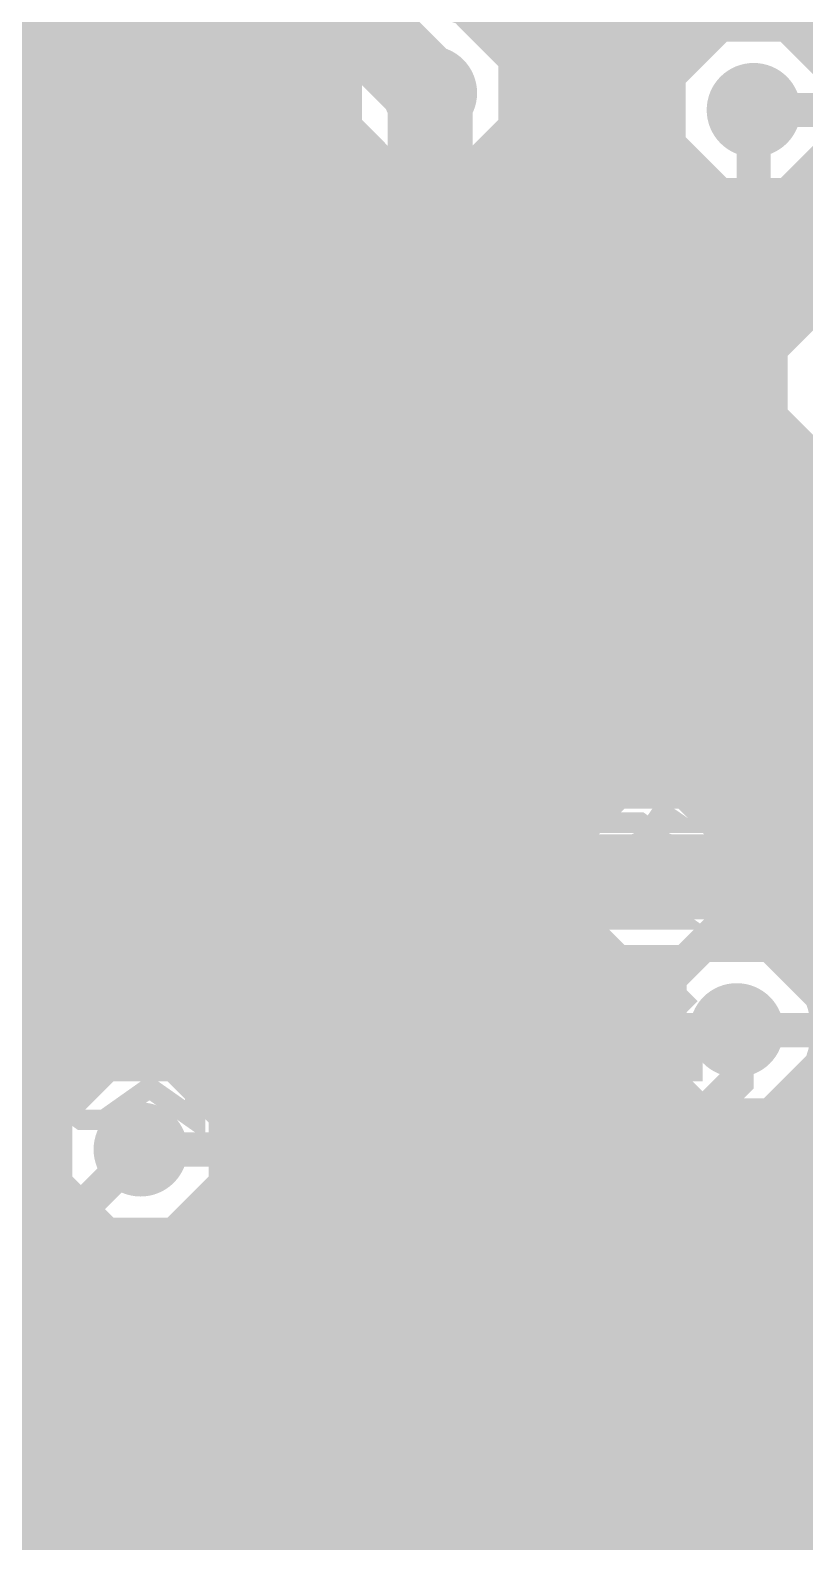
# Model space of a CAD drawing. Extents: x -5 to 208, y -5 to 206.
# Drawn here: x 91 to 96.77, y 167.76 to 179.03 of the extents above; entities that cross this region are included whole.
import ezdxf

# ---------------------------------------------------------------- set-up
doc = ezdxf.new("R2010")
doc.units = 0
doc.header["$MEASUREMENT"] = 0
doc.layers.get('0').update_dxf_attribs({"linetype": 'CONTINUOUS'})
for name, color, linetype in [('22-301-0_BOT', 7, 'CONTINUOUS'), ('22-301-0_DRD', 7, 'CONTINUOUS'), ('22-301-0_IN1', 1, 'CONTINUOUS'), ('22-301-0_IN2', 4, 'CONTINUOUS'), ('22-301-0_SMT', 5, 'CONTINUOUS'), ('22-301-0_SST', 10, 'CONTINUOUS'), ('22-301-0_TOP', 14, 'CONTINUOUS'), ('THRUHOLE_TAP', 11, 'CONTINUOUS')]:
    doc.layers.add(name, color=color, linetype=linetype)

# ---------------------------------------------------------------- blocks, each defined once
blk = doc.blocks.new('ROUND_66')
at = {"const_width": 0.35052}
blk.add_lwpolyline([(-0.17526, 0, 1), (0.17526, 0, 1)], format="xyb", close=True, dxfattribs=at)
blk = doc.blocks.new('ROUND_69')
at = {"const_width": 0.35052}
blk.add_lwpolyline([(-0.17526, 0, 1), (0.17526, 0, 1)], format="xyb", close=True, dxfattribs=at)
blk = doc.blocks.new('ROUND_70')
at = {"const_width": 0.35052}
blk.add_lwpolyline([(-0.17526, 0, 1), (0.17526, 0, 1)], format="xyb", close=True, dxfattribs=at)
blk = doc.blocks.new('RECTANGLE_6')
blk.add_solid([(0.4826, 0.4064), (0.4826, -0.4064), (-0.4826, 0.4064), (-0.4826, -0.4064)])
blk = doc.blocks.new('ROUND_74')
at = {"const_width": 0.10033}
blk.add_lwpolyline([(-0.050164, 0, 1), (0.050164, 0, 1)], format="xyb", close=True, dxfattribs=at)

msp = doc.modelspace()

# ---------------------------------------------------------------- linework, layer by layer
at = {"layer": '22-301-0_BOT'}
for points, const_width in [([(94.3356, 184.88152), (94.3356, 179.14112)], 0.254), ([(94.5642, 184.88152), (94.5642, 178.90998)], 0.254), ([(94.7928, 184.88152), (94.7928, 173.3677)], 0.254), ([(95.0214, 184.88152), (95.0214, 173.3677)], 0.254), ([(95.25, 184.88152), (95.25, 173.3677)], 0.254), ([(95.4786, 184.88152), (95.4786, 173.38294)], 0.254), ([(95.7072, 184.88152), (95.7072, 173.39564)], 0.254), ([(95.9358, 184.88152), (95.9358, 178.93792)], 0.254), ([(96.1644, 184.88152), (96.1644, 179.07508)], 0.254), ([(96.393, 184.88152), (96.393, 179.11572)], 0.254), ([(96.6216, 184.88152), (96.6216, 179.07508)], 0.254), ([(96.8502, 184.88152), (96.8502, 178.93792)], 0.254), ([(81.661, 180.34), (92.202, 180.34), (93.98, 178.562)], 0.635), ([(90.9066, 179.6923), (90.9066, 173.3677)], 0.254), ([(91.1352, 179.6923), (91.1352, 173.3677)], 0.254), ([(91.3638, 179.6923), (91.3638, 173.3677)], 0.254), ([(91.5924, 179.6923), (91.5924, 173.3677)], 0.254), ([(91.821, 179.6923), (91.821, 173.3677)], 0.254), ([(91.93276, 179.6923), (93.37548, 178.24958)], 0.254), ([(92.0496, 179.57546), (92.0496, 173.3677)], 0.254), ([(92.2782, 179.34686), (92.2782, 173.3677)], 0.254), ([(92.5068, 179.11826), (92.5068, 173.3677)], 0.254), ([(92.68206, 178.943), (67.818, 178.943)], 0.254), ([(92.7354, 178.88966), (92.7354, 173.3677)], 0.254), ([(95.94088, 178.943), (94.54388, 178.943)], 0.254), ([(106.43108, 178.943), (96.84512, 178.943)], 0.254), ([(92.91066, 178.7144), (67.818, 178.7144)], 0.254), ([(92.964, 178.66106), (92.964, 173.3677)], 0.254), ([(95.77324, 178.7144), (94.64294, 178.7144)], 0.254), ([(93.13926, 178.4858), (67.818, 178.4858)], 0.254), ([(93.1926, 178.43246), (93.1926, 173.3677)], 0.254), ([(95.71482, 178.4858), (94.65564, 178.4858)], 0.254), ([(96.139, 138.811), (95.631, 139.319), (95.631, 169.545), (97.028, 170.942), (97.028, 171.831), (96.393, 172.466), (96.393, 178.435)], 0.254), ([(93.36786, 178.2572), (67.818, 178.2572)], 0.254), ([(94.5642, 178.21402), (94.5642, 173.3677)], 0.254), ([(95.73514, 178.2572), (94.58706, 178.2572)], 0.254), ([(93.4212, 178.17338), (93.4212, 173.3677)], 0.254), ([(93.55836, 178.0286), (67.818, 178.0286)], 0.254), ([(94.3356, 177.98288), (94.3356, 173.3677)], 0.254), ([(95.8469, 178.0286), (94.40164, 178.0286)], 0.254), ([(93.6498, 177.96764), (93.6498, 173.3677)], 0.254), ([(93.8784, 177.8889), (93.8784, 173.3677)], 0.254), ([(94.107, 177.89398), (94.107, 173.3677)], 0.254), ([(95.9358, 177.93208), (95.9358, 173.32706)], 0.254), ([(96.8502, 177.93208), (96.8502, 177.01006)], 0.254), ([(95.9358, 177.8), (67.818, 177.8)], 0.254), ([(106.6038, 177.8), (96.8502, 177.8)], 0.254), ([(95.9358, 177.5714), (67.818, 177.5714)], 0.254), ([(106.6038, 177.5714), (96.8502, 177.5714)], 0.254), ([(95.9358, 177.3428), (67.818, 177.3428)], 0.254), ([(106.6038, 177.3428), (96.8502, 177.3428)], 0.254), ([(95.9358, 177.1142), (67.818, 177.1142)], 0.254), ([(106.6038, 177.1142), (96.8502, 177.1142)], 0.254), ([(95.9358, 176.8856), (67.818, 176.8856)], 0.254), ([(95.9358, 176.657), (67.818, 176.657)], 0.254), ([(95.9358, 176.4284), (67.818, 176.4284)], 0.254), ([(95.9358, 176.1998), (67.818, 176.1998)], 0.254), ([(95.9358, 175.9712), (67.818, 175.9712)], 0.254), ([(95.9358, 175.7426), (67.818, 175.7426)], 0.254), ([(95.9358, 175.514), (67.818, 175.514)], 0.254), ([(95.9358, 175.2854), (67.818, 175.2854)], 0.254), ([(95.9358, 175.0568), (67.818, 175.0568)], 0.254), ([(95.9358, 174.8282), (80.33258, 174.8282)], 0.254), ([(95.9358, 174.5996), (80.56372, 174.5996)], 0.254), ([(95.9358, 174.371), (80.65262, 174.371)], 0.254), ([(95.9358, 174.1424), (80.65516, 174.1424)], 0.254), ([(95.9358, 173.9138), (80.57896, 173.9138)], 0.254), ([(95.9358, 173.6852), (80.37068, 173.6852)], 0.254), ([(95.9358, 173.4566), (67.818, 173.4566)], 0.254), ([(95.42272, 173.3677), (67.818, 173.3677)], 0.254), ([(95.631, 172.72), (64.643, 172.72), (64.008, 172.085)], 0.635), ([(95.38716, 172.085), (75.9333, 172.085)], 0.254), ([(95.42272, 172.0723), (75.96632, 172.0723)], 0.254), ([(90.9066, 172.0723), (90.9066, 170.38828)], 0.254), ([(91.1352, 172.0723), (91.1352, 170.64736)], 0.254), ([(91.3638, 172.0723), (91.3638, 171.19092)], 0.254), ([(91.5924, 172.0723), (91.5924, 171.32808)], 0.254), ([(91.821, 172.0723), (91.821, 171.36872)], 0.254), ([(92.0496, 172.0723), (92.0496, 171.32808)], 0.254), ([(92.2782, 172.0723), (92.2782, 171.19092)], 0.254), ([(92.5068, 172.0723), (92.5068, 166.51732)], 0.254), ([(92.7354, 172.0723), (92.7354, 166.40556)], 0.254), ([(92.964, 172.0723), (92.964, 166.37)], 0.254), ([(93.1926, 172.0723), (93.1926, 166.37)], 0.254), ([(93.4212, 172.0723), (93.4212, 166.37)], 0.254), ([(93.6498, 172.0723), (93.6498, 166.37)], 0.254), ([(93.8784, 172.0723), (93.8784, 166.37)], 0.254), ([(94.107, 172.0723), (94.107, 166.37)], 0.254), ([(94.3356, 172.0723), (94.3356, 169.91076)], 0.254), ([(94.5642, 172.0723), (94.5642, 170.13936)], 0.254), ([(94.7928, 172.0723), (94.7928, 170.36796)], 0.254), ([(95.0214, 172.0723), (95.0214, 170.59656)], 0.254), ([(95.25, 172.0723), (95.25, 170.82516)], 0.254), ([(95.4786, 172.05706), (95.4786, 171.05376)], 0.254), ([(95.7072, 172.04436), (95.7072, 171.96308)], 0.254), ([(95.64624, 171.8564), (76.23556, 171.8564)], 0.254), ([(95.58782, 171.6278), (76.34732, 171.6278)], 0.254), ([(96.266, 171.577), (96.266, 171.196), (94.615, 169.545), (94.615, 151.765), (94.107, 151.257), (94.107, 138.557)], 0.254), ([(95.60814, 171.3992), (76.37018, 171.3992)], 0.254), ([(95.67164, 171.2468), (94.29496, 169.87266)], 0.254), ([(91.34094, 171.1706), (76.31176, 171.1706)], 0.254), ([(95.5929, 171.1706), (92.29852, 171.1706)], 0.254), ([(91.19108, 170.942), (76.14412, 170.942)], 0.254), ([(95.3643, 170.942), (92.45092, 170.942)], 0.254), ([(91.14028, 170.7134), (67.818, 170.7134)], 0.254), ([(91.14028, 170.65498), (90.99296, 170.50766)], 0.254), ([(91.14028, 170.688), (91.14108, 170.65502)], 0.254), ([(91.313, 141.097), (91.313, 149.733), (91.821, 150.241), (91.821, 164.465), (91.313, 164.973), (91.313, 170.18), (91.821, 170.688)], 0.254), ([(95.1357, 170.7134), (92.49918, 170.7134)], 0.254), ([(90.97264, 170.4848), (67.818, 170.4848)], 0.254), ([(94.9071, 170.4848), (92.4687, 170.4848)], 0.254), ([(94.6785, 170.2562), (92.34678, 170.2562)], 0.254), ([(92.2782, 170.18508), (92.2782, 166.54018)], 0.254), ([(91.7702, 169.9895), (91.7702, 166.37)], 0.254), ([(91.78798, 170.00728), (91.821, 170.00648)], 0.254), ([(91.821, 170.00728), (91.821, 166.37)], 0.254), ([(94.4499, 170.0276), (91.98102, 170.0276)], 0.254), ([(92.0496, 170.04792), (92.0496, 166.48176)], 0.254), ([(94.234, 169.799), (91.7702, 169.799)], 0.254), ([(94.1578, 169.5704), (91.7702, 169.5704)], 0.254), ([(94.1578, 169.545), (94.1578, 166.37)], 0.254), ([(94.1578, 169.3418), (91.7702, 169.3418)], 0.254), ([(94.1578, 169.1132), (91.7702, 169.1132)], 0.254), ([(94.1578, 168.8846), (91.7702, 168.8846)], 0.254), ([(94.1578, 168.656), (91.7702, 168.656)], 0.254), ([(94.1578, 168.4274), (91.7702, 168.4274)], 0.254), ([(94.1578, 168.1988), (91.7702, 168.1988)], 0.254), ([(94.1578, 167.9702), (91.7702, 167.9702)], 0.254), ([(94.1578, 167.7416), (91.7702, 167.7416)], 0.254)]:
    msp.add_lwpolyline(points, dxfattribs=dict(at, const_width=const_width))
at = {"layer": '22-301-0_BOT', "const_width": 0.254}
for points in [[(94.66072, 178.562, 0.2804748), (94.29242, 179.16652)], [(96.393, 179.11572, 0.4142136), (95.71228, 178.435)], [(97.07372, 178.435, 0.4142136), (96.393, 179.11572)], [(93.98, 177.88128, 0.4142136), (94.66072, 178.562)], [(95.71228, 178.435, 0.2113086), (95.9351, 177.93131)], [(96.8502, 177.93208, 0.2113087), (97.07268, 178.435)], [(93.37548, 178.24958, 0.2804741), (93.98, 177.88128)], [(97.155, 177.08372, 0.116858), (96.84955, 177.01134)], [(95.631, 173.40072, 0.077939), (95.42261, 173.36804)], [(95.9358, 173.32706, 0.1168576), (95.631, 173.39928)], [(95.42272, 172.0723, 0.0779385), (95.631, 172.03964)], [(95.78594, 172.05706, 0.1989124), (95.58709, 171.577)], [(95.631, 172.03928, 0.0574615), (95.78592, 172.05714)], [(95.58528, 171.577, 0.1274583), (95.67094, 171.24641)], [(91.821, 171.36872, 0.4142136), (91.14028, 170.688)], [(92.50172, 170.688, 0.4142136), (91.821, 171.36872)], [(91.821, 170.00728, 0.4142136), (92.50172, 170.688)], [(90.99042, 170.50258, 0.1989124), (90.8568, 170.18)], [(94.29242, 169.86758, 0.1989124), (94.1588, 169.545)], [(94.29242, 169.86758, 0.1989124), (94.1588, 169.545)]]:
    msp.add_lwpolyline(points, format="xyb", dxfattribs=at)
at = {"layer": '22-301-0_DRD', "const_width": 0.254}
for points in [[(93.726, 179.197), (93.345, 178.816)], [(94.615, 178.816), (94.234, 179.197)], [(96.139, 179.07), (95.758, 178.689)], [(96.647, 179.07), (96.139, 179.07)], [(97.028, 178.689), (96.647, 179.07)], [(93.345, 178.816), (93.345, 178.308)], [(94.615, 178.308), (94.615, 178.816)], [(95.758, 178.689), (95.758, 178.181)], [(93.345, 178.308), (93.726, 177.927)], [(94.234, 177.927), (94.615, 178.308)], [(95.758, 178.181), (96.139, 177.8)], [(96.647, 177.8), (97.028, 178.181)], [(93.726, 177.927), (94.234, 177.927)], [(96.139, 177.8), (96.647, 177.8)], [(96.901, 177.038), (96.52, 176.657)], [(96.52, 176.657), (96.52, 176.149)], [(96.52, 176.149), (96.901, 175.768)], [(95.377, 173.355), (94.996, 172.974)], [(95.885, 173.355), (95.377, 173.355)], [(96.266, 172.974), (95.885, 173.355)], [(94.996, 172.974), (94.996, 172.466)], [(96.266, 172.466), (96.266, 172.974)], [(94.996, 172.466), (95.377, 172.085)], [(95.885, 172.085), (96.266, 172.466)], [(96.012, 172.212), (95.631, 171.831)], [(96.52, 172.212), (96.012, 172.212)], [(96.901, 171.831), (96.52, 172.212)], [(94.996, 172.085), (94.615, 171.704)], [(94.996, 172.085), (94.615, 171.704)], [(95.504, 172.085), (94.996, 172.085)], [(95.504, 172.085), (94.996, 172.085)], [(95.377, 172.085), (95.885, 172.085)], [(95.885, 171.704), (95.504, 172.085)], [(95.885, 171.704), (95.504, 172.085)], [(95.631, 171.831), (95.631, 171.323)], [(94.615, 171.704), (94.615, 171.196)], [(94.615, 171.704), (94.615, 171.196)], [(95.885, 171.196), (95.885, 171.704)], [(95.885, 171.196), (95.885, 171.704)], [(91.567, 171.323), (91.186, 170.942)], [(92.075, 171.323), (91.567, 171.323)], [(92.456, 170.942), (92.075, 171.323)], [(95.631, 171.323), (96.012, 170.942)], [(96.52, 170.942), (96.901, 171.323)], [(94.615, 171.196), (94.996, 170.815)], [(94.615, 171.196), (94.996, 170.815)], [(95.504, 170.815), (95.885, 171.196)], [(95.504, 170.815), (95.885, 171.196)], [(91.186, 170.942), (91.186, 170.434)], [(92.456, 170.434), (92.456, 170.942)], [(96.012, 170.942), (96.52, 170.942)], [(94.996, 170.815), (95.504, 170.815)], [(94.996, 170.815), (95.504, 170.815)], [(91.186, 170.434), (91.567, 170.053)], [(92.075, 170.053), (92.456, 170.434)], [(91.567, 170.053), (92.075, 170.053)]]:
    msp.add_lwpolyline(points, dxfattribs=at)
at = {"layer": '22-301-0_IN1', "const_width": 0.254}
for points in [[(90.9574, 203.327), (90.9574, 167.259)], [(91.186, 203.327), (91.186, 170.9293)], [(91.4146, 203.327), (91.4146, 171.23156)], [(91.6432, 203.327), (91.6432, 171.34332)], [(91.8718, 203.327), (91.8718, 171.36618)], [(92.1004, 203.327), (92.1004, 171.30776)], [(92.329, 203.327), (92.329, 171.14012)], [(92.5576, 203.327), (92.5576, 167.259)], [(92.7862, 203.327), (92.7862, 167.259)], [(93.0148, 203.327), (93.0148, 167.259)], [(93.2434, 203.327), (93.2434, 167.259)], [(93.472, 203.327), (93.472, 179.01412)], [(94.3864, 203.327), (94.3864, 179.10556)], [(94.615, 203.327), (94.615, 178.8033)], [(94.8436, 203.327), (94.8436, 167.259)], [(95.0722, 203.327), (95.0722, 173.10608)], [(95.3008, 203.327), (95.3008, 173.31436)], [(96.6724, 200.49744), (96.6724, 179.05476)], [(95.5294, 200.17994), (95.5294, 173.39056)], [(96.4438, 200.13422), (96.4438, 179.11318)], [(95.758, 200.03008), (95.758, 178.6763)], [(95.9866, 199.97928), (95.9866, 178.97856)], [(96.2152, 200.00976), (96.2152, 179.09032)], [(93.59138, 179.1208), (67.691, 179.1208)], [(106.38536, 179.1208), (94.36608, 179.1208)], [(93.38564, 178.8922), (67.691, 178.8922)], [(95.89008, 178.8922), (94.57436, 178.8922)], [(106.45394, 178.8922), (96.89592, 178.8922)], [(93.3069, 178.6636), (67.691, 178.6636)], [(95.75292, 178.6636), (94.65056, 178.6636)], [(93.31198, 178.435), (67.691, 178.435)], [(95.71228, 178.435), (94.64802, 178.435)], [(94.615, 178.31816), (94.615, 167.259)], [(93.40088, 178.2064), (67.691, 178.2064)], [(95.75292, 178.2064), (94.55912, 178.2064)], [(93.472, 178.10988), (93.472, 167.259)], [(95.758, 178.19116), (95.758, 173.38802)], [(93.63202, 177.9778), (67.691, 177.9778)], [(95.89008, 177.9778), (94.32798, 177.9778)], [(94.3864, 178.0159), (94.3864, 167.259)], [(109.93882, 177.9778), (96.89592, 177.9778)], [(93.7006, 177.94224), (93.7006, 167.259)], [(93.9292, 177.88382), (93.9292, 167.259)], [(94.1578, 177.90414), (94.1578, 167.259)], [(95.9866, 177.8889), (95.9866, 173.29912)], [(109.95914, 177.7492), (67.691, 177.7492)], [(96.2152, 177.77714), (96.2152, 173.06798)], [(96.4438, 177.75682), (96.4438, 172.23232)], [(96.6724, 177.81524), (96.6724, 176.88052)], [(110.0709, 177.5206), (67.691, 177.5206)], [(110.37316, 177.292), (67.691, 177.292)], [(96.99244, 177.0634), (67.691, 177.0634)], [(96.62922, 176.8348), (67.691, 176.8348)], [(96.50476, 176.6062), (67.691, 176.6062)], [(96.47428, 176.3776), (67.691, 176.3776)], [(96.52508, 176.149), (67.691, 176.149)], [(96.67494, 175.9204), (67.691, 175.9204)], [(96.6724, 175.92294), (96.6724, 172.12056)], [(118.57482, 175.6918), (67.691, 175.6918)], [(118.59514, 175.4632), (67.691, 175.4632)], [(118.7069, 175.2346), (67.691, 175.2346)], [(119.00916, 175.006), (67.691, 175.006)], [(148.0439, 174.7774), (80.40624, 174.7774)], [(147.93214, 174.5488), (80.59166, 174.5488)], [(147.91182, 174.3202), (80.66024, 174.3202)], [(147.97024, 174.0916), (80.64754, 174.0916)], [(148.13788, 173.863), (80.54848, 173.863)], [(119.59844, 173.6344), (80.28432, 173.6344)], [(119.23522, 173.4058), (67.691, 173.4058)], [(95.12808, 173.1772), (67.691, 173.1772)], [(119.11076, 173.1772), (96.13392, 173.1772)], [(94.99092, 172.9486), (67.691, 172.9486)], [(119.08028, 172.9486), (96.27108, 172.9486)], [(94.95028, 172.72), (67.691, 172.72)], [(111.13516, 172.72), (96.31172, 172.72)], [(94.99092, 172.4914), (67.691, 172.4914)], [(110.8329, 172.4914), (96.27108, 172.4914)], [(96.2152, 172.37202), (96.2152, 172.25518)], [(95.12808, 172.2628), (67.691, 172.2628)], [(95.0722, 172.33138), (95.0722, 167.259)], [(110.72114, 172.2628), (96.13392, 172.2628)], [(95.3008, 172.12564), (95.3008, 167.259)], [(95.76308, 172.0342), (76.03998, 172.0342)], [(95.5294, 172.0469), (95.5294, 167.259)], [(95.758, 172.05198), (95.758, 172.02912)], [(108.23702, 172.0342), (96.76892, 172.0342)], [(95.62592, 171.8056), (76.27112, 171.8056)], [(95.58528, 171.577), (76.36002, 171.577)], [(91.65844, 171.3484), (76.36256, 171.3484)], [(95.62592, 171.3484), (91.98102, 171.3484)], [(91.29522, 171.1198), (76.28636, 171.1198)], [(95.76308, 171.1198), (92.34678, 171.1198)], [(95.758, 171.12488), (95.758, 167.259)], [(107.99064, 171.1198), (96.76892, 171.1198)], [(96.6724, 171.0309), (96.6724, 167.42918)], [(91.17076, 170.8912), (76.07808, 170.8912)], [(108.19638, 170.8912), (92.4687, 170.8912)], [(95.9866, 170.95724), (95.9866, 167.259)], [(96.2152, 170.89882), (96.2152, 167.27678)], [(96.4438, 170.91914), (96.4438, 167.3987)], [(91.14028, 170.6626), (67.691, 170.6626)], [(182.9689, 170.6626), (92.49918, 170.6626)], [(91.19108, 170.434), (67.691, 170.434)], [(91.186, 170.44416), (91.186, 167.259)], [(97.84588, 170.434), (92.45092, 170.434)], [(91.34094, 170.2054), (67.691, 170.2054)], [(97.67824, 170.2054), (92.29852, 170.2054)], [(92.329, 170.23588), (92.329, 167.259)], [(91.4146, 170.1419), (91.4146, 167.259)], [(97.61982, 169.9768), (67.691, 169.9768)], [(91.6432, 170.03014), (91.6432, 167.259)], [(91.8718, 170.00982), (91.8718, 167.259)], [(92.1004, 170.06824), (92.1004, 167.259)], [(97.64014, 169.7482), (67.691, 169.7482)], [(97.7519, 169.5196), (67.691, 169.5196)], [(97.97288, 169.291), (67.691, 169.291)], [(97.80524, 169.0624), (67.691, 169.0624)], [(97.74682, 168.8338), (67.691, 168.8338)], [(97.76714, 168.6052), (67.691, 168.6052)], [(97.8789, 168.3766), (67.691, 168.3766)], [(98.18116, 168.148), (67.691, 168.148)], [(106.2609, 167.9194), (67.691, 167.9194)], [(105.02138, 167.6908), (67.691, 167.6908)]]:
    msp.add_lwpolyline(points, dxfattribs=at)
for points in [[(93.98, 179.24272, 0.4142136), (93.29928, 178.562)], [(94.66072, 178.562, 0.4142136), (93.98, 179.24272)], [(96.393, 179.11572, 0.4142136), (95.71228, 178.435)], [(97.07372, 178.435, 0.4142136), (96.393, 179.11572)], [(93.29928, 178.562, 0.4142136), (93.98, 177.88128)], [(93.98, 177.88128, 0.4142136), (94.66072, 178.562)], [(95.71228, 178.435, 0.4142136), (96.393, 177.75428)], [(96.393, 177.75428, 0.4142136), (97.07372, 178.435)], [(97.155, 177.08372, 0.4142136), (96.47428, 176.403)], [(96.47428, 176.403, 0.4142136), (97.155, 175.72228)], [(95.631, 173.40072, 0.4142136), (94.95028, 172.72)], [(96.31172, 172.72, 0.4142136), (95.631, 173.40072)], [(94.95028, 172.72, 0.4142136), (95.631, 172.03928)], [(96.11106, 172.23994, 0.1989124), (96.30991, 172.72)], [(96.266, 172.25772, 0.0574624), (96.11108, 172.23986)], [(96.94672, 171.577, 0.4142136), (96.266, 172.25772)], [(95.78594, 172.05706, 0.1989124), (95.58709, 171.577)], [(95.631, 172.03928, 0.0574615), (95.78592, 172.05714)], [(95.58528, 171.577, 0.4142136), (96.266, 170.89628)], [(96.266, 170.89628, 0.4142136), (96.94672, 171.577)], [(91.821, 171.36872, 0.4142136), (91.14028, 170.688)], [(92.50172, 170.688, 0.4142136), (91.821, 171.36872)], [(91.14028, 170.688, 0.4142136), (91.821, 170.00728)], [(91.821, 170.00728, 0.4142136), (92.50172, 170.688)]]:
    msp.add_lwpolyline(points, format="xyb", dxfattribs=at)
at = {"layer": '22-301-0_IN2', "const_width": 0.254}
for points in [[(93.37294, 178.8668), (67.691, 178.8668)], [(93.35008, 178.816), (67.691, 178.816)], [(90.9574, 178.8668), (90.9574, 168.4782)], [(91.186, 178.8668), (91.186, 170.9293)], [(91.4146, 178.8668), (91.4146, 171.23156)], [(91.6432, 178.8668), (91.6432, 171.34332)], [(91.8718, 178.8668), (91.8718, 171.36618)], [(92.1004, 178.8668), (92.1004, 171.30776)], [(92.329, 178.8668), (92.329, 171.1452)], [(92.5576, 178.8668), (92.5576, 171.1452)], [(92.7862, 178.8668), (92.7862, 171.1452)], [(93.0148, 178.8668), (93.0148, 171.1452)], [(93.2434, 178.8668), (93.2434, 171.1452)], [(95.86722, 178.8668), (94.58706, 178.8668)], [(95.82912, 178.816), (94.60992, 178.816)], [(94.615, 178.8668), (94.615, 178.8033)], [(94.8436, 178.8668), (94.8436, 171.1452)], [(95.0722, 178.8668), (95.0722, 173.10608)], [(95.3008, 178.8668), (95.3008, 173.31436)], [(95.5294, 178.8668), (95.5294, 173.39056)], [(95.758, 178.8668), (95.758, 178.6763)], [(96.393, 178.435), (109.601, 178.435), (109.855, 178.689), (111.125, 178.689), (111.379, 178.435), (148.59, 178.435)], [(93.29928, 178.5874), (67.691, 178.5874)], [(95.73006, 178.5874), (94.65818, 178.5874)], [(93.32976, 178.3588), (67.691, 178.3588)], [(94.615, 178.31816), (94.615, 171.1452)], [(95.71736, 178.3588), (94.6277, 178.3588)], [(93.45422, 178.1302), (67.691, 178.1302)], [(93.472, 178.10988), (93.472, 171.1452)], [(95.78594, 178.1302), (94.50578, 178.1302)], [(95.758, 178.19116), (95.758, 173.38802)], [(94.3864, 178.0159), (94.3864, 171.1452)], [(109.601, 177.9778), (96.89592, 177.9778)], [(93.81744, 177.9016), (67.691, 177.9016)], [(93.7006, 177.94224), (93.7006, 171.1452)], [(93.9292, 177.88382), (93.9292, 171.1452)], [(95.97136, 177.9016), (94.14002, 177.9016)], [(94.1578, 177.90414), (94.1578, 171.1452)], [(95.9866, 177.8889), (95.9866, 173.29912)], [(109.93628, 177.9016), (96.81464, 177.9016)], [(96.2152, 177.77714), (96.2152, 173.06798)], [(96.4438, 177.75682), (96.4438, 172.23232)], [(96.6724, 177.81524), (96.6724, 176.88052)], [(109.98708, 177.673), (67.691, 177.673)], [(110.13694, 177.4444), (67.691, 177.4444)], [(148.209, 177.2158), (67.691, 177.2158)], [(96.80702, 176.9872), (67.691, 176.9872)], [(96.57588, 176.7586), (67.691, 176.7586)], [(96.48698, 176.53), (67.691, 176.53)], [(96.4819, 176.3014), (67.691, 176.3014)], [(96.56064, 176.0728), (67.691, 176.0728)], [(96.76638, 175.8442), (67.691, 175.8442)], [(96.6724, 175.92294), (96.6724, 172.12056)], [(118.57228, 175.6156), (67.691, 175.6156)], [(118.62308, 175.387), (67.691, 175.387)], [(118.77294, 175.1584), (67.691, 175.1584)], [(147.3835, 174.9298), (67.691, 174.9298)], [(147.6121, 174.7012), (80.48752, 174.7012)], [(147.8407, 174.4726), (80.62468, 174.4726)], [(147.92198, 174.244), (80.66532, 174.244)], [(148.01088, 174.0154), (80.62468, 174.0154)], [(148.24202, 173.7868), (80.48752, 173.7868)], [(119.41302, 173.5582), (67.691, 173.5582)], [(95.32874, 173.3296), (67.691, 173.3296)], [(119.18188, 173.3296), (95.93072, 173.3296)], [(95.06712, 173.101), (67.691, 173.101)], [(119.09298, 173.101), (96.19488, 173.101)], [(94.96806, 172.8724), (67.691, 172.8724)], [(119.0879, 172.8724), (96.29394, 172.8724)], [(94.95536, 172.6438), (67.691, 172.6438)], [(110.99038, 172.6438), (96.30664, 172.6438)], [(95.02394, 172.4152), (67.691, 172.4152)], [(96.2152, 172.37202), (96.2152, 172.25518)], [(110.78464, 172.4152), (96.23806, 172.4152)], [(95.0722, 172.33138), (95.0722, 171.1452)], [(95.20936, 172.1866), (67.691, 172.1866)], [(95.3008, 172.12564), (95.3008, 171.1452)], [(110.7059, 172.1866), (96.56572, 172.1866)], [(95.5294, 172.0469), (95.5294, 171.1452)], [(95.758, 172.05198), (95.758, 172.02912)], [(95.70212, 171.958), (76.14412, 171.958)], [(108.13288, 171.958), (96.82988, 171.958)], [(95.60306, 171.7294), (76.31176, 171.7294)], [(107.569, 169.799), (100.457, 169.799), (98.679, 168.021), (79.121, 168.021), (75.692, 171.45)], [(95.59036, 171.5008), (76.37018, 171.5008)], [(91.47302, 171.2722), (76.51496, 171.2722)], [(95.65894, 171.2722), (92.16898, 171.2722)], [(107.92714, 171.2722), (96.87306, 171.2722)], [(95.74022, 171.1452), (92.32392, 171.1452)], [(107.97794, 171.1452), (96.79178, 171.1452)], [(91.24188, 171.0436), (76.74356, 171.0436)], [(91.15298, 170.815), (76.97216, 170.815)], [(91.821, 170.688), (121.666, 170.688), (122.047, 170.307), (188.595, 170.307)], [(91.1479, 170.5864), (77.20076, 170.5864)], [(91.186, 170.44416), (91.186, 168.4782)], [(91.22664, 170.3578), (77.42936, 170.3578)], [(97.69094, 170.2308), (92.32392, 170.2308)], [(92.329, 170.2308), (92.329, 168.4782)], [(92.5576, 170.2308), (92.5576, 168.4782)], [(92.7862, 170.2308), (92.7862, 168.4782)], [(93.0148, 170.2308), (93.0148, 168.4782)], [(93.2434, 170.2308), (93.2434, 168.4782)], [(93.472, 170.2308), (93.472, 168.4782)], [(93.7006, 170.2308), (93.7006, 168.4782)], [(93.9292, 170.2308), (93.9292, 168.4782)], [(94.1578, 170.2308), (94.1578, 168.4782)], [(94.3864, 170.2308), (94.3864, 168.4782)], [(94.615, 170.2308), (94.615, 168.4782)], [(94.8436, 170.2308), (94.8436, 168.4782)], [(95.0722, 170.2308), (95.0722, 168.4782)], [(95.3008, 170.2308), (95.3008, 168.4782)], [(95.5294, 170.2308), (95.5294, 168.4782)], [(95.758, 170.2308), (95.758, 168.4782)], [(95.9866, 170.2308), (95.9866, 168.4782)], [(96.2152, 170.2308), (96.2152, 168.4782)], [(96.4438, 170.2308), (96.4438, 168.4782)], [(96.6724, 170.2308), (96.6724, 168.4782)], [(91.43238, 170.1292), (77.65796, 170.1292)], [(91.4146, 170.1419), (91.4146, 168.4782)], [(97.64776, 170.1292), (92.20708, 170.1292)], [(91.6432, 170.03014), (91.6432, 168.4782)], [(91.8718, 170.00982), (91.8718, 168.4782)], [(92.1004, 170.06824), (92.1004, 168.4782)], [(97.61728, 169.9006), (77.88656, 169.9006)], [(97.66808, 169.672), (78.11516, 169.672)], [(97.81794, 169.4434), (78.34376, 169.4434)], [(97.89922, 169.2148), (78.57236, 169.2148)], [(97.77476, 168.9862), (78.80096, 168.9862)], [(97.74428, 168.7576), (79.02956, 168.7576)], [(97.79508, 168.529), (79.25816, 168.529)], [(97.81794, 168.4782), (79.30896, 168.4782)]]:
    msp.add_lwpolyline(points, dxfattribs=at)
for points in [[(93.37294, 178.8668, 0.1168576), (93.30072, 178.562)], [(94.66072, 178.562, 0.1168573), (94.58834, 178.86744)], [(95.86722, 178.8668, 0.1736053), (95.71264, 178.435)], [(93.29928, 178.562, 0.4142136), (93.98, 177.88128)], [(93.98, 177.88128, 0.4142136), (94.66072, 178.562)], [(95.71228, 178.435, 0.4142136), (96.393, 177.75428)], [(96.393, 177.75428, 0.2113081), (96.89669, 177.9771)], [(97.155, 177.08372, 0.4142136), (96.47428, 176.403)], [(96.47428, 176.403, 0.4142136), (97.155, 175.72228)], [(95.631, 173.40072, 0.4142136), (94.95028, 172.72)], [(96.31172, 172.72, 0.4142136), (95.631, 173.40072)], [(94.95028, 172.72, 0.4142136), (95.631, 172.03928)], [(96.11106, 172.23994, 0.1989124), (96.30991, 172.72)], [(96.266, 172.25772, 0.0574624), (96.11108, 172.23986)], [(96.94672, 171.577, 0.4142136), (96.266, 172.25772)], [(95.78594, 172.05706, 0.1989124), (95.58709, 171.577)], [(95.631, 172.03928, 0.0574615), (95.78592, 172.05714)], [(95.58528, 171.577, 0.1736051), (95.73994, 171.14497)], [(96.79178, 171.1452, 0.1736053), (96.94636, 171.577)], [(91.821, 171.36872, 0.4142136), (91.14028, 170.688)], [(92.32392, 171.1452, 0.2113087), (91.821, 171.36768)], [(91.14028, 170.688, 0.4142136), (91.821, 170.00728)], [(91.821, 170.00728, 0.2113081), (92.32469, 170.2301)]]:
    msp.add_lwpolyline(points, format="xyb", dxfattribs=at)
at = {"layer": '22-301-0_SST', "const_width": 0.1524}
for points in [[(92.2274, 178.50358), (91.88704, 178.50358), (91.2114, 178.74234), (91.88704, 178.97856), (92.2274, 178.97856)], [(92.05722, 177.66538), (92.2274, 177.72634), (92.2274, 178.08194), (92.05722, 178.14036), (91.88704, 178.14036), (91.7194, 178.08194), (91.7194, 177.72634), (91.54922, 177.66538), (91.37904, 177.66538), (91.2114, 177.72634), (91.2114, 178.08194), (91.37904, 178.14036)], [(91.37904, 177.30216), (91.2114, 177.18278), (91.2114, 176.94656), (91.37904, 176.82718), (91.54922, 176.82718), (91.88704, 177.06594), (92.2274, 176.82718), (92.2274, 177.30216)], [(91.2114, 176.28616), (91.37904, 176.40554), (91.54922, 176.46396), (91.88704, 176.46396), (92.05722, 176.40554), (92.2274, 176.28616), (92.2274, 176.16678), (92.05722, 176.04994), (91.88704, 175.98898), (91.54922, 175.98898), (91.37904, 176.04994), (91.2114, 176.16678), (91.2114, 176.28616)], [(92.2274, 174.26178), (92.2274, 174.73676)], [(91.2114, 174.50054), (92.2274, 174.50054)], [(95.30842, 174.19828), (95.30842, 173.84268), (95.47606, 173.7233), (95.64624, 173.7233), (95.81642, 173.84268), (95.81642, 174.19828), (94.80042, 174.19828)], [(92.2274, 173.42358), (91.88704, 173.42358), (91.2114, 173.66234), (91.88704, 173.89856), (92.2274, 173.89856)], [(95.30842, 173.9011), (94.80042, 173.7233)], [(94.80042, 173.00448), (94.80042, 173.2407)], [(94.80042, 173.12386), (95.81642, 173.12386), (95.64624, 173.2407)], [(92.05722, 172.58538), (92.2274, 172.64634), (92.2274, 173.00194), (92.05722, 173.06036), (91.88704, 173.06036), (91.7194, 173.00194), (91.7194, 172.64634), (91.54922, 172.58538), (91.37904, 172.58538), (91.2114, 172.64634), (91.2114, 173.00194), (91.37904, 173.06036)], [(94.80042, 172.28566), (94.80042, 172.52188)], [(94.80042, 172.4025), (95.81642, 172.4025), (95.64624, 172.52188)], [(91.37904, 172.22216), (91.2114, 172.10278), (91.2114, 171.86656), (91.37904, 171.74718), (91.54922, 171.74718), (91.88704, 171.98594), (92.2274, 171.74718), (92.2274, 172.22216)], [(94.80042, 171.80306), (95.81642, 171.44746), (95.81642, 171.9199)], [(91.37904, 171.38396), (91.2114, 171.26458), (91.2114, 171.02836), (91.37904, 170.90898), (91.54922, 170.90898), (91.88704, 171.14774), (92.2274, 170.90898), (92.2274, 171.38396)], [(96.0755, 168.0845), (96.0755, 171.0055), (94.4372, 171.0055), (94.4372, 168.0845), (96.0755, 168.0845)], [(93.94444, 169.84726), (93.09862, 169.84726), (92.92844, 169.90822), (92.92844, 170.26382), (93.09862, 170.32224), (93.94444, 170.32224)], [(91.60256, 170.06316), (91.60256, 169.70756), (91.7702, 169.59072), (91.94038, 169.59072), (92.11056, 169.70756), (92.11056, 170.06316), (91.09456, 170.06316)], [(91.60256, 169.76852), (91.09456, 169.59072)], [(93.09862, 169.48404), (92.92844, 169.42562), (92.92844, 169.07002), (93.09862, 169.00906), (93.43644, 169.00906), (93.60662, 169.12844), (93.60662, 169.48404), (93.94444, 169.48404), (93.94444, 169.00906)], [(91.43238, 168.75252), (91.43238, 169.22496), (92.11056, 168.98874), (92.11056, 168.86936), (91.09456, 168.86936)], [(92.92844, 168.29024), (92.92844, 168.52646)], [(92.92844, 168.40962), (93.94444, 168.40962), (93.77426, 168.52646)], [(91.2622, 168.38676), (91.09456, 168.32834), (91.09456, 167.97274), (91.2622, 167.91432), (91.60256, 167.91432), (91.7702, 168.03116), (91.7702, 168.38676), (92.11056, 168.38676), (92.11056, 167.91432)]]:
    msp.add_lwpolyline(points, dxfattribs=at)
at = {"layer": '22-301-0_TOP'}
for points, const_width in [([(106.045, 193.294), (92.71, 179.959), (92.71, 168.91), (89.2048, 165.4048), (89.2048, 163.83)], 0.635), ([(89.2048, 172.72), (89.2048, 173.1518), (91.313, 175.26), (91.313, 180.467), (103.505, 192.659)], 0.635), ([(95.8088, 180.3908), (95.8088, 179.06238)], 0.254), ([(95.5802, 180.1622), (95.5802, 178.70932)], 0.254), ([(95.3516, 179.9336), (95.3516, 173.53026)], 0.254), ([(95.123, 179.705), (95.123, 173.41088)], 0.254), ([(94.8944, 179.4764), (94.8944, 173.15942)], 0.254), ([(94.6658, 179.2478), (94.6658, 179.07762)], 0.254), ([(95.74276, 178.9938), (94.72168, 178.9938)], 0.254), ([(95.60052, 178.7652), (94.81312, 178.7652)], 0.254), ([(93.98, 178.562), (93.98, 166.9796)], 0.635), ([(95.5421, 178.5366), (94.83598, 178.5366)], 0.254), ([(94.8055, 178.32832), (94.8055, 172.95114)], 0.254), ([(95.54464, 178.308), (94.8055, 178.308)], 0.254), ([(95.5802, 178.16068), (95.5802, 173.57598)], 0.254), ([(95.61322, 178.0794), (94.8055, 178.0794)], 0.254), ([(95.76562, 177.8508), (94.8055, 177.8508)], 0.254), ([(95.8088, 177.80762), (95.8088, 173.5582)], 0.254), ([(96.0374, 177.65522), (96.0374, 173.5455)], 0.254), ([(96.7232, 177.64252), (96.7232, 177.14468)], 0.254), ([(96.11868, 177.6222), (94.8055, 177.6222)], 0.254), ([(96.266, 177.58664), (96.266, 173.5455)], 0.254), ([(96.4946, 177.5841), (96.4946, 176.9491)], 0.254), ([(108.2294, 177.6222), (96.66732, 177.6222)], 0.254), ([(108.2294, 177.3936), (94.8055, 177.3936)], 0.254), ([(96.7613, 177.165), (94.8055, 177.165)], 0.254), ([(96.4819, 176.9364), (94.8055, 176.9364)], 0.254), ([(96.35236, 176.7078), (94.8055, 176.7078)], 0.254), ([(96.30156, 176.4792), (94.8055, 176.4792)], 0.254), ([(96.31172, 176.2506), (94.8055, 176.2506)], 0.254), ([(96.38538, 176.022), (94.8055, 176.022)], 0.254), ([(96.4946, 175.85436), (96.4946, 173.5455)], 0.254), ([(96.55048, 175.7934), (94.8055, 175.7934)], 0.254), ([(96.7232, 175.66132), (96.7232, 173.5455)], 0.254), ([(96.97212, 175.5648), (94.8055, 175.5648)], 0.254), ([(105.87228, 175.3362), (94.8055, 175.3362)], 0.254), ([(139.065, 175.1838), (138.9888, 175.1838), (137.795, 173.99), (119.507, 173.99), (119.126, 173.609), (104.013, 173.609), (103.124, 172.72), (95.631, 172.72)], 0.635), ([(105.87228, 175.1076), (94.8055, 175.1076)], 0.254), ([(105.87228, 174.879), (94.8055, 174.879)], 0.254), ([(105.87228, 174.6504), (94.8055, 174.6504)], 0.254), ([(103.86822, 174.4218), (94.8055, 174.4218)], 0.254), ([(103.4288, 174.1932), (94.8055, 174.1932)], 0.254), ([(103.2002, 173.9646), (94.8055, 173.9646)], 0.254), ([(102.9716, 173.736), (94.8055, 173.736)], 0.254), ([(95.29064, 173.5074), (94.8055, 173.5074)], 0.254), ([(102.7811, 173.5455), (95.86214, 173.5455)], 0.254), ([(94.98076, 173.2788), (94.8055, 173.2788)], 0.254), ([(94.83852, 173.0502), (94.8055, 173.0502)], 0.254), ([(134.62, 168.8338), (134.3152, 168.8338), (130.429, 172.72), (120.777, 172.72), (120.269, 172.212), (119.507, 172.212), (118.872, 172.847), (104.267, 172.847), (102.997, 171.577), (96.266, 171.577)], 0.254), ([(94.8055, 172.48632), (94.8055, 171.1706)], 0.254), ([(94.85122, 172.3644), (94.8055, 172.3644)], 0.254), ([(94.8944, 172.28058), (94.8944, 171.1706)], 0.254), ([(95.00362, 172.1358), (94.8055, 172.1358)], 0.254), ([(95.123, 172.02912), (95.123, 171.1706)], 0.254), ([(95.35668, 171.9072), (94.8055, 171.9072)], 0.254), ([(95.3516, 171.90974), (95.3516, 171.1706)], 0.254), ([(95.4151, 171.6786), (94.8055, 171.6786)], 0.254), ([(95.41764, 171.45), (94.8055, 171.45)], 0.254), ([(95.25, 171.45), (95.25, 170.2562)], 0.254), ([(95.25, 171.45), (95.25, 170.2562)], 0.254), ([(95.48622, 171.2214), (94.8055, 171.2214)], 0.254), ([(95.50908, 171.1706), (94.8055, 171.1706)], 0.254), ([(95.25, 171.1706), (95.25, 170.2562)], 0.254), ([(98.7044, 170.942), (96.84258, 170.942)], 0.254), ([(98.11512, 170.7642), (96.54032, 170.7642)], 0.254), ([(96.7232, 170.85056), (96.7232, 167.60444)], 0.254), ([(96.2406, 170.71848), (96.2406, 169.7482)], 0.254), ([(96.2406, 170.71848), (96.266, 170.71811)], 0.254), ([(96.266, 170.71848), (96.266, 167.51808)], 0.254), ([(96.4946, 170.74896), (96.4946, 167.59428)], 0.254), ([(97.69348, 170.5356), (96.2406, 170.5356)], 0.254), ([(96.2406, 170.2562), (95.25, 170.2562)], 0.254), ([(97.52838, 170.307), (96.2406, 170.307)], 0.254), ([(97.45472, 170.0784), (96.2406, 170.0784)], 0.254), ([(97.44456, 169.8498), (96.2406, 169.8498)], 0.254), ([(96.2406, 169.7482), (96.2406, 169.3418)], 0.254), ([(97.49536, 169.6212), (96.2406, 169.6212)], 0.254), ([(97.6249, 169.3926), (96.2406, 169.3926)], 0.254), ([(96.2406, 169.3418), (96.2406, 167.9194)], 0.254), ([(97.65538, 169.164), (96.2406, 169.164)], 0.254), ([(97.58172, 168.9354), (96.2406, 168.9354)], 0.254), ([(95.25, 168.8338), (95.25, 166.9796)], 0.254), ([(97.57156, 168.7068), (96.2406, 168.7068)], 0.254), ([(97.62236, 168.4782), (96.2406, 168.4782)], 0.254), ([(97.7519, 168.2496), (96.2406, 168.2496)], 0.254), ([(97.46742, 168.021), (96.2406, 168.021)], 0.254), ([(96.20758, 167.9194), (96.20758, 167.4876)], 0.254), ([(96.2406, 167.9194), (96.20758, 167.9194)], 0.254), ([(97.46742, 167.7924), (96.20758, 167.7924)], 0.254)]:
    msp.add_lwpolyline(points, dxfattribs=dict(at, const_width=const_width))
at = {"layer": '22-301-0_TOP', "const_width": 0.254}
for points in [[(96.393, 179.29352, 0.4142136), (95.53448, 178.435)], [(97.25152, 178.435, 0.4142136), (96.393, 179.29352)], [(94.83852, 178.562, 0.1989124), (94.58706, 179.16906)], [(94.8055, 178.32832, 0.0690745), (94.83794, 178.562)], [(95.53448, 178.435, 0.4142136), (96.393, 177.57648)], [(96.393, 177.57648, 0.4142136), (97.25152, 178.435)], [(97.155, 177.26152, 0.4142136), (96.29648, 176.403)], [(96.29648, 176.403, 0.4142136), (97.155, 175.54448)], [(95.631, 173.57852, 0.3363332), (94.8055, 172.95114)], [(95.86214, 173.5455, 0.0683584), (95.631, 173.57725)], [(94.8055, 172.48632, 0.2816422), (95.46336, 171.87926)], [(95.46336, 171.87926, 0.0902834), (95.40833, 171.577)], [(95.40748, 171.577, 0.1238123), (95.50961, 171.17088)], [(96.266, 170.71848, 0.1864198), (96.84312, 170.9414)]]:
    msp.add_lwpolyline(points, format="xyb", dxfattribs=at)

# ---------------------------------------------------------------- block references
at = {"layer": '22-301-0_BOT'}
for name, p in [('ROUND_66', (93.98, 178.562)), ('ROUND_66', (96.393, 178.435)), ('ROUND_69', (95.631, 172.72)), ('ROUND_66', (96.266, 171.577)), ('ROUND_66', (95.25, 171.45)), ('ROUND_66', (91.821, 170.688))]:
    msp.add_blockref(name, p, dxfattribs=at)
at = {"layer": '22-301-0_IN1'}
for name, p in [('ROUND_66', (93.98, 178.562)), ('ROUND_70', (96.393, 178.435)), ('ROUND_69', (95.631, 172.72)), ('ROUND_66', (96.266, 171.577)), ('ROUND_69', (95.25, 171.45)), ('ROUND_66', (91.821, 170.688))]:
    msp.add_blockref(name, p, dxfattribs=at)
at = {"layer": '22-301-0_IN2'}
for name, p in [('ROUND_69', (93.98, 178.562)), ('ROUND_66', (96.393, 178.435)), ('ROUND_69', (95.631, 172.72)), ('ROUND_66', (96.266, 171.577)), ('ROUND_69', (95.25, 171.45)), ('ROUND_66', (91.821, 170.688))]:
    msp.add_blockref(name, p, dxfattribs=at)
at = {"layer": '22-301-0_SMT'}
for p in [(95.25, 170.2562), (95.25, 168.8338)]:
    msp.add_blockref('RECTANGLE_6', p, dxfattribs=at)
at = {"layer": '22-301-0_TOP'}
for name, p in [('ROUND_66', (93.98, 178.562)), ('ROUND_66', (96.393, 178.435)), ('ROUND_66', (95.631, 172.72)), ('ROUND_66', (96.266, 171.577)), ('ROUND_66', (95.25, 171.45)), ('ROUND_66', (91.821, 170.688)), ('RECTANGLE_6', (95.25, 170.2562)), ('RECTANGLE_6', (95.25, 168.8338))]:
    msp.add_blockref(name, p, dxfattribs=at)
at = {"layer": 'THRUHOLE_TAP'}
for p in [(93.98, 178.562), (96.393, 178.435), (95.631, 172.72), (96.266, 171.577), (95.25, 171.45), (91.821, 170.688)]:
    msp.add_blockref('ROUND_74', p, dxfattribs=at)

doc.saveas('drawing.dxf')
